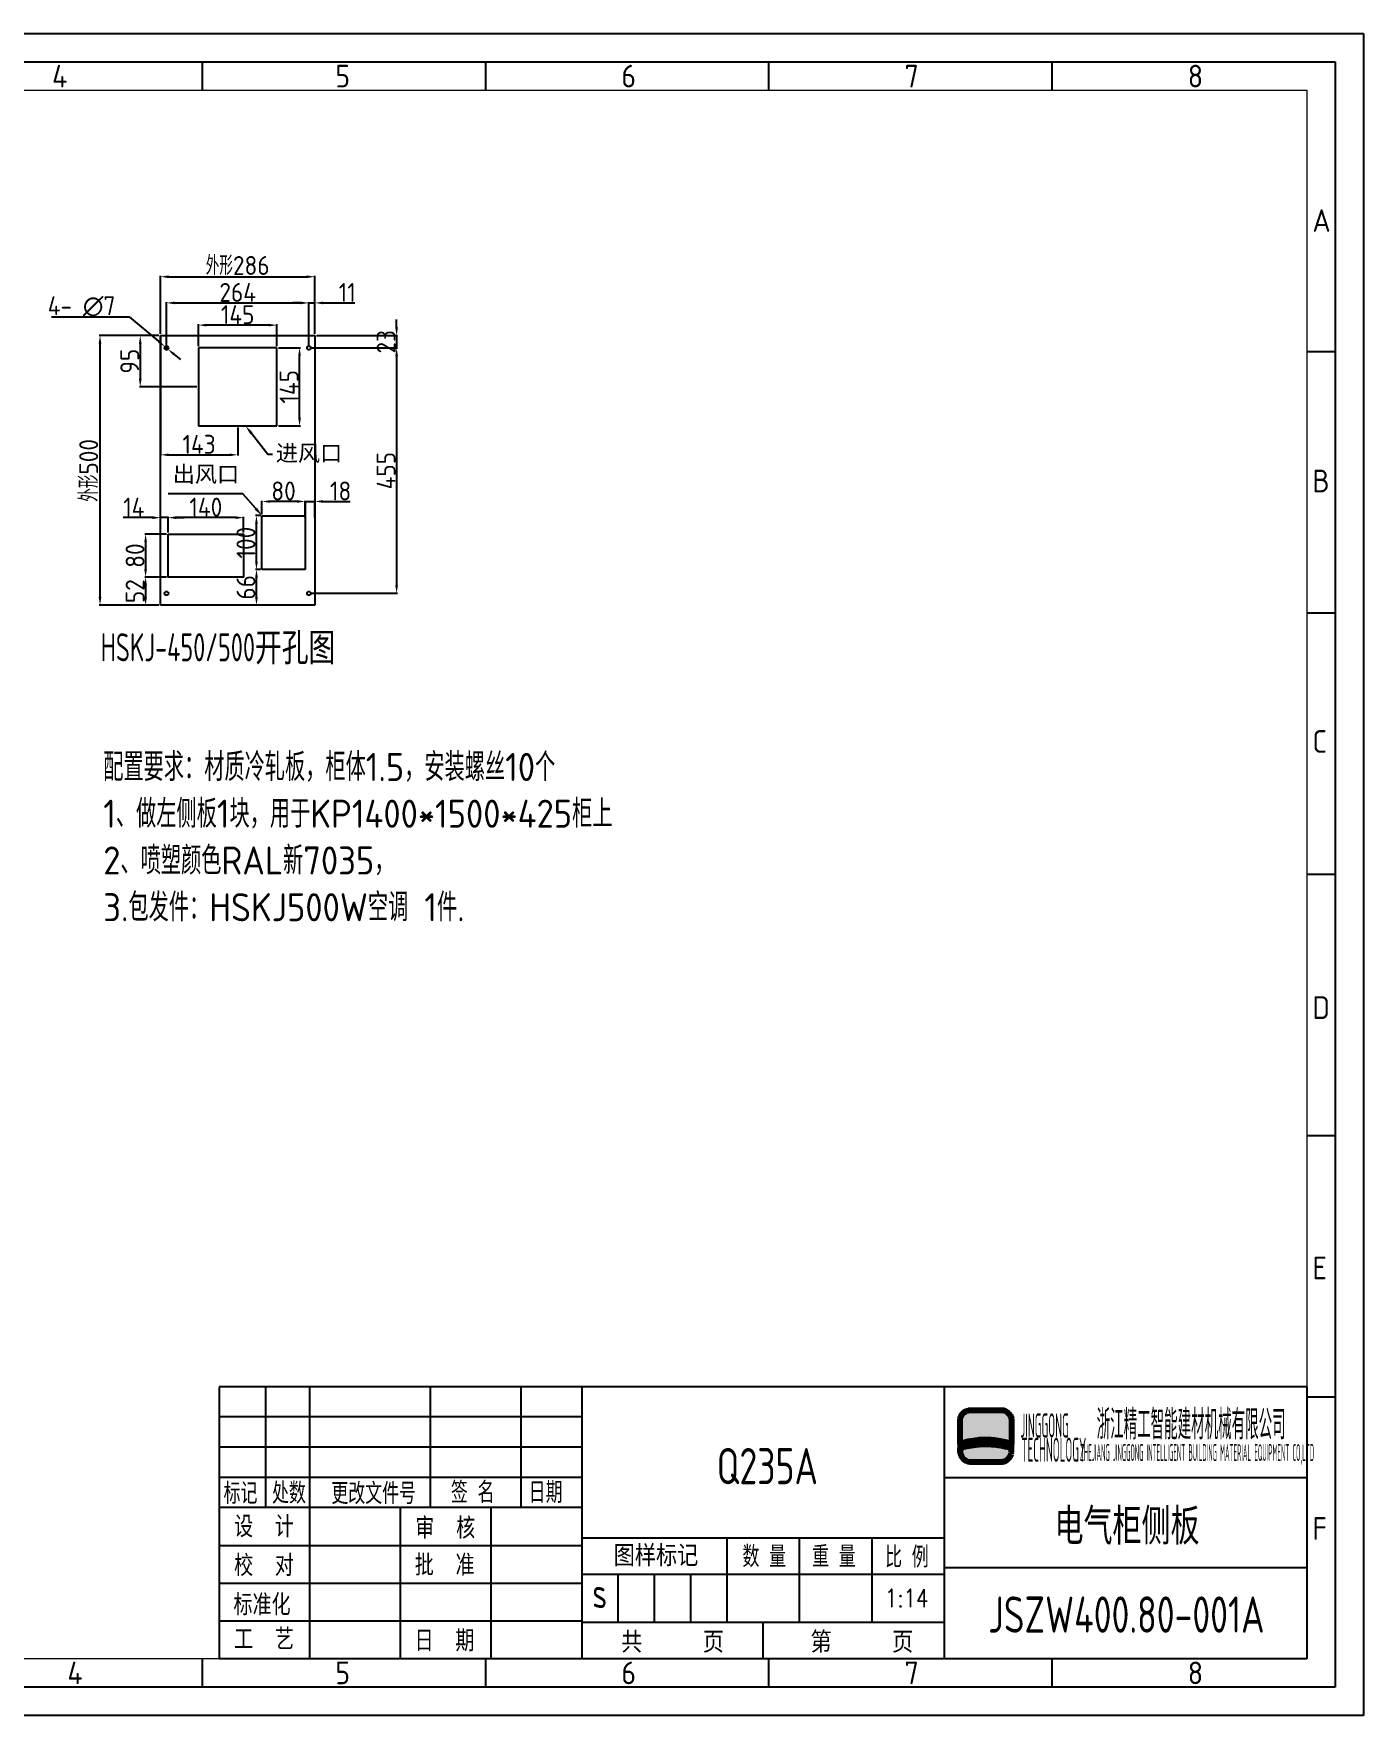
# Model space of a CAD drawing. Header units: millimetres. Extents: x 11314 to 23260, y 1528 to 5686.
# Drawn here: x 20795 to 23260, y 2567 to 5686 of the extents above; entities that cross this region are included whole.
import ezdxf
from ezdxf import colors
from ezdxf.entities.mleader import LeaderData, LeaderLine
from ezdxf.enums import TextEntityAlignment as Align
from ezdxf.lldxf.tags import DXFTag
from ezdxf.math import Vec2, Vec3

# ---------------------------------------------------------------- set-up
doc = ezdxf.new("R2010")
doc.units = ezdxf.units.MM
for name, color, linetype in [('1', 14, 'Continuous'), ('5', 3, 'Continuous'), ('Default', 7, 'Continuous'), ('DV3_Default', 7, 'Continuous'), ('RAHM5', 7, 'Continuous')]:
    doc.layers.add(name, color=color, linetype=linetype)
for name, color, linetype, lineweight in [('AM_BOR', 7, 'Continuous', 50), ('注释层', 3, 'Continuous', 0), ('轮廓层', 7, 'Continuous', 30)]:
    doc.layers.add(name, color=color, linetype=linetype, lineweight=lineweight)
doc.styles.add('HZ', font='txt.shx', dxfattribs={"bigfont": 'hztxt'})
doc.styles.add('HZTXT', font='GENISO', dxfattribs={"bigfont": 'HZTXT'})
doc.styles.add('KT64F', font='GENISO', dxfattribs={"bigfont": 'KT64F'})
doc.styles.get("Standard").update_dxf_attribs({"font": 'ISOCP.SHX', "bigfont": 'gbcbig.shx'})
tags = doc.linetypes.add('HIDDEN2', pattern=[4.7625, 3.175, -1.5875]).pattern_tags.tags
tags[6:7] = [DXFTag(74, 4), DXFTag(75, 0), DXFTag(340, '0'), DXFTag(46, 0.0), DXFTag(50, 0.0), DXFTag(44, 0.0), DXFTag(45, 0.0)]
tags[4:5] = [DXFTag(74, 4), DXFTag(75, 0), DXFTag(340, '0'), DXFTag(46, 0.0), DXFTag(50, 0.0), DXFTag(44, 0.0), DXFTag(45, 0.0)]
doc.dimstyles.new('50#', dxfattribs={"dimtxt": 50, "dimasz": 15, "dimexe": 1.5, "dimexo": 3, "dimgap": 2, "dimtad": 1, "dimtoh": 1, "dimzin": 12, "dimdsep": 46, "dimtxsty": 'Standard', "dimcen": 20, "dimclrd": 3, "dimclre": 3, "dimclrt": 7, "dimadec": 0, "dimazin": 3, "dimtfac": 1, "dimtmove": 0, "dimatfit": 3, "dimfxl": 1, "dimarcsym": 0})

# ---------------------------------------------------------------- blocks, each defined once
blk = doc.blocks.new('ZNJJ3')
at = {"lineweight": 100}
h = blk.add_hatch(color=256, dxfattribs=at)
h.dxf.hatch_style = 1
h.set_gradient(color1=(44, 181, 231), color2=(53, 62, 159), rotation=270)
h.paths.add_polyline_path([(-48.84, 39.48), (-48.88, 39.71), (-48.9, 39.87), (-48.95, 40.01), (-49.01, 40.16), (-49.07, 40.29), (-49.18, 40.44), (-49.28, 40.55), (-49.42, 40.7), (-49.55, 40.81), (-49.65, 40.86), (-49.73, 40.93), (-49.8, 40.97), (-49.86, 41.01), (-49.92, 41.03), (-50.01, 41.07), (-50.09, 41.09), (-50.25, 41.13), (-55.91, 41.13), (-56.04, 41.1), (-56.24, 41.04), (-56.44, 40.94), (-56.62, 40.85), (-56.81, 40.69), (-57.01, 40.46), (-57.17, 40.21), (-57.3, 39.91), (-57.37, 39.65), (-57.37, 35.53), (-57.17, 35.61), (-56.79, 35.72), (-56.42, 35.82), (-56.01, 35.93), (-55.56, 36.01), (-55.22, 36.08), (-54.81, 36.15), (-54.22, 36.21), (-53.67, 36.26), (-52.94, 36.26), (-52.29, 36.23), (-51.64, 36.16), (-51.08, 36.06), (-50.55, 35.97), (-49.91, 35.82), (-49.33, 35.67), (-48.84, 35.52)])
h = blk.add_hatch(color=7, dxfattribs=at)
h.dxf.hatch_style = 1
h.paths.add_polyline_path([(-56.01, 35.95), (-56.28, 35.87), (-56.51, 35.81), (-56.8, 35.73), (-56.99, 35.68), (-57.18, 35.62), (-57.37, 35.54), (-57.37, 34.91), (-57.19, 34.97), (-57.06, 35), (-56.96, 35.03), (-56.84, 35.05), (-56.58, 35.12), (-56.32, 35.17), (-56.27, 35.18), (-56.12, 35.22), (-56.09, 35.23), (-55.87, 35.27), (-55.78, 35.28), (-55.59, 35.31), (-55.44, 35.33), (-55.37, 35.34), (-55.17, 35.37), (-54.92, 35.41), (-54.61, 35.44), (-54.51, 35.45), (-54.21, 35.47), (-54, 35.49), (-53.83, 35.5), (-53.66, 35.51), (-52.74, 35.51), (-52.54, 35.51), (-51.98, 35.48), (-51.68, 35.45), (-51.62, 35.45), (-51.33, 35.41), (-51.08, 35.37), (-50.85, 35.34), (-50.63, 35.31), (-50.45, 35.28), (-50.27, 35.26), (-50.12, 35.22), (-49.96, 35.19), (-49.82, 35.15), (-49.62, 35.11), (-49.42, 35.06), (-49.37, 35.05), (-49.26, 35.02), (-49.16, 35), (-49.06, 34.97), (-48.95, 34.94), (-48.85, 34.9), (-48.84, 35.53), (-49.33, 35.69), (-49.7, 35.78), (-49.98, 35.85), (-50.51, 35.98), (-50.75, 36.02), (-51.32, 36.12), (-51.7, 36.18), (-52.3, 36.24), (-52.98, 36.27), (-53.71, 36.27), (-54.51, 36.19), (-54.87, 36.15), (-55.22, 36.09), (-55.65, 36.01)])
at = {"lineweight": 100, "true_color": 0x26af0d}
h = blk.add_hatch(color=84, dxfattribs=at)
h.dxf.hatch_style = 1
h.paths.add_polyline_path([(-53.66, 35.51), (-54, 35.49), (-54.24, 35.47), (-54.61, 35.44), (-54.92, 35.41), (-55.17, 35.37), (-55.39, 35.34), (-55.59, 35.31), (-55.78, 35.28), (-55.95, 35.25), (-56.12, 35.22), (-56.27, 35.18), (-56.44, 35.14), (-56.58, 35.11), (-56.71, 35.08), (-56.84, 35.05), (-56.96, 35.03), (-57.06, 35), (-57.19, 34.97), (-57.37, 34.91), (-57.37, 34.16), (-57.26, 33.68), (-57.05, 33.34), (-56.85, 33.12), (-56.63, 32.93), (-56.38, 32.79), (-56.08, 32.68), (-55.76, 32.61), (-50.37, 32.61), (-50.04, 32.69), (-49.85, 32.78), (-49.66, 32.88), (-49.52, 32.99), (-49.37, 33.13), (-49.24, 33.26), (-49.15, 33.38), (-49.07, 33.54), (-48.99, 33.68), (-48.93, 33.88), (-48.89, 34.01), (-48.87, 34.19), (-48.85, 34.9), (-48.95, 34.94), (-49.06, 34.97), (-49.16, 35), (-49.26, 35.02), (-49.37, 35.05), (-49.48, 35.07), (-49.55, 35.09), (-49.68, 35.12), (-49.82, 35.15), (-49.96, 35.19), (-50.12, 35.22), (-50.27, 35.26), (-50.45, 35.28), (-50.63, 35.31), (-50.85, 35.34), (-51.08, 35.37), (-51.33, 35.41), (-51.62, 35.45), (-51.98, 35.48), (-52.54, 35.51)])
at = {"color": 3}
for p, q in [((-172.3, 25.03), (-172.3, 45.03)), ((-165, 24.81), (-165, 45.03)), ((-145, 25.03), (-145, 45.03)), ((-130, 25.03), (-130, 45.03)), ((-120, 40.03), (-180, 40.03)), ((-120, 35.03), (-180, 35.03)), ((-120, 30.03), (-180, 30.03)), ((-60, 30.03), (0, 30.03)), ((-120, 25.03), (-180, 25.03)), ((-165, 0), (-165, 24.81)), ((-150, 0), (-150, 25.03)), ((-135, 0), (-135, 25.03)), ((-165, 0), (-165, 20.03)), ((-96, 20.03), (-96, 6.03)), ((-96, 20.03), (-96, 6.03)), ((-84, 20.03), (-84, 6.03)), ((-84, 20.03), (-84, 6.03)), ((-72, 20.03), (-72, 6.03)), ((-180, 18.77), (-120, 18.77)), ((-120, 14.03), (-60, 14.03)), ((-114, 14.03), (-114, 6.03)), ((-108, 14.03), (-108, 6.03)), ((-102, 14.03), (-102, 6.03)), ((0, 15.03), (-60, 15.03)), ((-180, 12.52), (-120, 12.52)), ((-180, 6.26), (-120, 6.26)), ((-120, 6.03), (-60, 6.03)), ((-90, 6.03), (-90, 0))]:
    blk.add_line(p, q, dxfattribs=at)
for p, q in [((-120, 45.03), (-120, 0)), ((-60, 45.03), (-60, 0)), ((-120, 25.03), (-180, 25.03)), ((-120, 20.03), (-60, 20.03)), ((-120, 20.03), (-60, 20.03)), ((-72, 20.03), (-72, 6.03))]:
    blk.add_line(p, q)
at = {"lineweight": 100}
blk.add_lwpolyline([(-57.37, 39.66), (-57.3, 39.93), (-57.18, 40.23), (-57.01, 40.48), (-56.82, 40.71), (-56.62, 40.86), (-56.45, 40.95), (-56.25, 41.05), (-56.05, 41.12), (-55.92, 41.15), (-50.26, 41.15), (-50.09, 41.1), (-50.02, 41.09), (-49.93, 41.05), (-49.86, 41.02), (-49.81, 40.99), (-49.73, 40.95), (-49.65, 40.88), (-49.56, 40.82), (-49.43, 40.72), (-49.28, 40.56), (-49.18, 40.46), (-49.08, 40.31), (-49.01, 40.17), (-48.96, 40.03), (-48.91, 39.88), (-48.88, 39.72), (-48.84, 39.5), (-48.84, 35.53), (-49.33, 35.69), (-49.91, 35.84), (-50.56, 35.99), (-51.09, 36.08), (-51.65, 36.18), (-52.3, 36.24), (-52.94, 36.27), (-53.67, 36.27), (-54.22, 36.22), (-54.81, 36.16), (-55.22, 36.09), (-55.57, 36.03), (-56.01, 35.95), (-56.43, 35.83), (-56.8, 35.73), (-57.18, 35.62), (-57.37, 35.54), (-57.37, 39.66)], dxfattribs=at)
for points in [[(-57.37, 35.54), (-57.37, 34.91), (-57.06, 35), (-56.84, 35.05), (-56.58, 35.12), (-56.32, 35.17), (-56.09, 35.23), (-55.87, 35.27), (-55.65, 35.3), (-55.44, 35.33), (-55.26, 35.36), (-55.05, 35.39), (-54.71, 35.43), (-54.51, 35.45), (-54.21, 35.47), (-53.83, 35.5), (-53.66, 35.51), (-52.74, 35.51), (-52.45, 35.5), (-52.21, 35.49), (-51.98, 35.48), (-51.68, 35.45), (-51.33, 35.41), (-51.08, 35.37), (-50.85, 35.34), (-50.63, 35.31), (-50.45, 35.28), (-50.27, 35.24), (-50.09, 35.22), (-49.82, 35.15), (-49.62, 35.11), (-49.42, 35.06), (-49.16, 35), (-48.85, 34.9), (-48.84, 35.53), (-49.33, 35.69), (-49.7, 35.78), (-49.98, 35.85), (-50.51, 35.98), (-50.75, 36.02), (-51.32, 36.12), (-51.7, 36.18), (-52.3, 36.24), (-52.98, 36.27), (-53.71, 36.27), (-54.51, 36.19), (-54.87, 36.15), (-55.22, 36.09), (-55.65, 36.01), (-56.01, 35.95), (-56.28, 35.87), (-56.51, 35.81), (-56.8, 35.73), (-56.99, 35.68), (-57.18, 35.62), (-57.37, 35.54)], [(-57.37, 34.91), (-57.37, 34.16), (-57.26, 33.68), (-57.05, 33.34), (-56.85, 33.12), (-56.63, 32.93), (-56.38, 32.79), (-56.08, 32.68), (-55.76, 32.61), (-50.37, 32.61), (-50.04, 32.69), (-49.85, 32.78), (-49.66, 32.88), (-49.52, 32.99), (-49.37, 33.13), (-49.24, 33.26), (-49.15, 33.38), (-49.07, 33.54), (-48.99, 33.68), (-48.93, 33.88), (-48.89, 34.01), (-48.87, 34.19), (-48.85, 34.9), (-48.95, 34.94), (-49.06, 34.97), (-49.16, 35), (-49.26, 35.02), (-49.37, 35.05), (-49.48, 35.07), (-49.55, 35.09), (-49.68, 35.12), (-49.82, 35.15), (-49.82, 35.15), (-49.96, 35.19), (-50.12, 35.22), (-50.27, 35.26), (-50.45, 35.28), (-50.63, 35.31), (-50.85, 35.34), (-51.08, 35.37), (-51.33, 35.41), (-51.62, 35.45), (-51.98, 35.48), (-52.54, 35.51), (-53.66, 35.51), (-54, 35.49), (-54.24, 35.47), (-54.61, 35.44), (-54.92, 35.41), (-55.17, 35.37), (-55.39, 35.34), (-55.59, 35.31), (-55.78, 35.28), (-55.95, 35.25), (-56.12, 35.22), (-56.27, 35.18), (-56.44, 35.14), (-56.58, 35.11), (-56.71, 35.08), (-56.84, 35.05), (-56.96, 35.03), (-57.06, 35), (-57.19, 34.97), (-57.37, 34.91), (-57.37, 34.16)]]:
    blk.add_lwpolyline(points, close=True, dxfattribs=at)
at = {"layer": '1', "color": 50, "linetype": 'Continuous'}
for p, q in [((-180, 45.03), (-180, 0)), ((0, 45.03), (-180, 45.03)), ((0, 45.03), (0, 0)), ((0, 0), (-180, 0))]:
    blk.add_line(p, q, dxfattribs=at)
at = {"layer": '1', "color": 3, "linetype": 'Continuous'}
blk.add_line((-60, 45.03), (-60, 0), dxfattribs=at)
at = {"color": 3}
for s, height, style, width, p in [('浙江精工智能建材机械有限公司', 4.9, 'KT64F', 0.48, (-34.77, 36.3)), ('标记', 3.5, 'HZTXT', 0.8, (-179.27, 25.63)), ('处数', 3.5, 'HZTXT', 0.8, (-171.25, 25.68)), ('更改文件号', 3.5, 'HZTXT', 0.8, (-161.43, 25.6)), ('签 名', 3.5, 'HZTXT', 0.8, (-141.65, 25.79)), ('日期', 3.5, 'HZTXT', 0.8, (-128.77, 25.79)), ('设  计', 3.5, 'HZTXT', 0.9, (-177.53, 20.12)), ('审  核', 3.5, 'HZTXT', 0.9, (-147.53, 19.88)), ('校  对', 3.5, 'HZTXT', 0.9, (-177.53, 13.68)), ('批  准', 3.5, 'HZTXT', 0.9, (-147.63, 13.76)), ('数 量', 3.5, 'HZTXT', 0.8, (-93.39, 15.16)), ('重 量', 3.5, 'HZTXT', 0.8, (-81.86, 15.16)), ('比 例', 3.5, 'HZTXT', 0.8, (-69.77, 15.08)), ('s', 5, 'HZTXT', 0.8, (-118.24, 8.37)), ('标准化', 3.5, 'HZTXT', 0.9, (-177.63, 7.18)), ('工  艺 ', 3.5, 'HZTXT', 0.9, (-177.53, 1.48)), ('日  期', 3.5, 'HZTXT', 0.9, (-147.65, 1.22))]:
    blk.add_text(s, height=height, dxfattribs=dict(at, style=style, width=width)).set_placement(p)
at = {"color": 3, "style": 'HZTXT'}
for s, p in [('图样标记', (-114.7, 15.3)), ('共     页', (-113.46, 1)), ('第     页', (-82.13, 1))]:
    blk.add_text(s, height=3.5, dxfattribs=at).set_placement(p)
at = {"color": 3, "style": 'HZ', "width": 0.8}
for tag, height, p in [('GEN-TITLE-NOT', 3, (-90.23, 8.52)), ('GEN-TITLE-NOT1', 3, (-78.26, 8.75)), ('GEN-TITLE-SCA', 3, (-66.21, 8.54)), ('GEN-TITLE-DAT', 2.5, (-127.94, 1.55))]:
    blk.add_attdef(tag, text='', height=height, dxfattribs=at).set_placement(p, align=Align.CENTER)
at = {"layer": '5', "style": 'KT64F'}
for s, height, width, p in [('JINGGONG', 4, 0.368, (-43.38, 38.62)), ('TECHNOLOGY', 4, 0.368, (-41.87, 34.61)), ('ZHEJIANG JINGGONG INTELLIGENT BUILDING MATERIAL EQUIPMENT CO,LTD', 2.8, 0.268, (-18.16, 33.81))]:
    blk.add_text(s, height=height, dxfattribs=dict(at, width=width)).set_placement(p, align=Align.MIDDLE)
at = {"layer": 'RAHM5', "color": 3, "style": 'HZTXT', "width": 0.8}
for tag, p in [('GEN-TITLE-MAT1{11.50}', (-89.28, 31.9)), ('GEN-TITLE-DES1{8.70}', (-29.74, 22.21)), ('GEN-TITLE-DES2{8.70}', (-29.86, 7.32))]:
    blk.add_attdef(tag, text='', height=6, dxfattribs=at).set_placement(p, align=Align.MIDDLE)
blk = doc.blocks.new('JG-A3')
at = {"layer": 'AM_BOR', "color": 1, "lineweight": 25}
for p, q in [((0, 297), (420, 297)), ((420, 297), (420, 0)), ((15, 292), (415, 292)), ((215, 292), (215, 287)), ((265, 292), (265, 287)), ((315, 292), (315, 287)), ((365, 292), (365, 287)), ((415, 292), (415, 5)), ((415, 240.83), (410, 240.83)), ((415, 194.66), (410, 194.66)), ((415, 148.5), (410, 148.5)), ((415, 102.33), (410, 102.33)), ((415, 56.17), (410, 56.17)), ((215, 10), (215, 5)), ((265, 10), (265, 5)), ((315, 10), (315, 5)), ((365, 10), (365, 5)), ((415, 5), (15, 5)), ((420, 0), (0, 0))]:
    blk.add_line(p, q, dxfattribs=at)
at = {"layer": 'AM_BOR', "color": 50, "lineweight": 20}
for p, q in [((20, 287), (410, 287)), ((410, 287), (410, 10)), ((410, 10), (20, 10))]:
    blk.add_line(p, q, dxfattribs=at)
at = {"layer": 'AM_BOR', "color": 1, "lineweight": 25}
for s, p in [('4', (188.5, 287.5)), ('5', (238.5, 287.5)), ('6', (289, 287.5)), ('7', (339, 287.5)), ('8', (389, 287.5)), ('A', (411, 262)), ('B', (411, 216)), ('C', (411, 170)), ('D', (411, 123)), ('E', (411, 77)), ('F', (411, 31)), ('4', (191.2, 5.5)), ('5', (238.5, 5.5)), ('6', (289, 5.5)), ('7', (339, 5.5)), ('8', (389, 5.5))]:
    blk.add_text(s, height=4, dxfattribs=at).set_placement(p)
blk = doc.blocks.new('*D273')
at = {"layer": 'Defpoints', "color": 0, "lineweight": -2, "transparency": 16777216}
for p in [(20918.4, 5125.9), (21030.6, 5125.9), (21030.6, 4625.9)]:
    blk.add_point(p, dxfattribs=at)
at = {"layer": '轮廓层', "color": 3, "lineweight": -2, "transparency": 16777216}
for p, q in [((21027.6, 5125.9), (20916.9, 5125.9)), ((20918.4, 4640.9), (20918.4, 5110.9)), ((21027.6, 4625.9), (20916.9, 4625.9))]:
    blk.add_line(p, q, dxfattribs=at)
for points in [[(20915.9, 5110.9), (20920.9, 5110.9), (20918.4, 5125.9)], [(20915.9, 4640.9), (20920.9, 4640.9), (20918.4, 4625.9)]]:
    blk.add_solid(points, dxfattribs=at)
at = {"layer": '轮廓层', "color": 7, "transparency": 16777216, "insert": (20897.5, 4875.9), "char_height": 35, "attachment_point": 5, "rotation": 90}
blk.add_mtext('外形500', dxfattribs=at)
blk = doc.blocks.new('*D274')
at = {"layer": 'Defpoints', "color": 0, "lineweight": -2, "transparency": 16777216}
for p in [(21305.6, 5186.4), (21041.6, 5102.9), (21305.6, 5102.9)]:
    blk.add_point(p, dxfattribs=at)
at = {"layer": '轮廓层', "color": 3, "lineweight": -2, "transparency": 16777216}
for p, q in [((21041.6, 5105.9), (21041.6, 5187.9)), ((21056.6, 5186.4), (21290.6, 5186.4)), ((21305.6, 5105.9), (21305.6, 5187.9))]:
    blk.add_line(p, q, dxfattribs=at)
for points in [[(21056.6, 5188.9), (21056.6, 5183.9), (21041.6, 5186.4)], [(21290.6, 5188.9), (21290.6, 5183.9), (21305.6, 5186.4)]]:
    blk.add_solid(points, dxfattribs=at)
at = {"layer": '轮廓层', "color": 7, "transparency": 16777216, "insert": (21173.6, 5205.9), "char_height": 35, "attachment_point": 5}
blk.add_mtext('\\A1;264', dxfattribs=at)
blk = doc.blocks.new('*D275')
at = {"layer": 'Defpoints', "color": 0, "lineweight": -2, "transparency": 16777216}
for p in [(21101.1, 5145.2), (21101.1, 5103.4), (21246.1, 5103.4)]:
    blk.add_point(p, dxfattribs=at)
at = {"layer": '轮廓层', "color": 3, "lineweight": -2, "transparency": 16777216}
for p, q in [((21101.1, 5106.4), (21101.1, 5146.7)), ((21246.1, 5106.4), (21246.1, 5146.7)), ((21231.1, 5145.2), (21116.1, 5145.2))]:
    blk.add_line(p, q, dxfattribs=at)
for points in [[(21116.1, 5147.7), (21116.1, 5142.7), (21101.1, 5145.2)], [(21231.1, 5147.7), (21231.1, 5142.7), (21246.1, 5145.2)]]:
    blk.add_solid(points, dxfattribs=at)
at = {"layer": '轮廓层', "color": 7, "transparency": 16777216, "insert": (21173.6, 5164.7), "char_height": 35, "attachment_point": 5}
blk.add_mtext('\\A1;145', dxfattribs=at)
blk = doc.blocks.new('*D276')
at = {"layer": 'Defpoints', "color": 0, "lineweight": -2, "transparency": 16777216}
for p in [(21246.1, 5103.4), (21288.3, 5103.4), (21246.1, 4958.4)]:
    blk.add_point(p, dxfattribs=at)
at = {"layer": '轮廓层', "color": 3, "lineweight": -2, "transparency": 16777216}
for p, q in [((21249.1, 5103.4), (21289.8, 5103.4)), ((21288.3, 4973.4), (21288.3, 5088.4)), ((21249.1, 4958.4), (21289.8, 4958.4))]:
    blk.add_line(p, q, dxfattribs=at)
for points in [[(21285.8, 5088.4), (21290.8, 5088.4), (21288.3, 5103.4)], [(21285.8, 4973.4), (21290.8, 4973.4), (21288.3, 4958.4)]]:
    blk.add_solid(points, dxfattribs=at)
at = {"layer": '轮廓层', "color": 7, "transparency": 16777216, "insert": (21268.8, 5030.9), "char_height": 35, "attachment_point": 5, "rotation": 90}
blk.add_mtext('\\A1;145', dxfattribs=at)
blk = doc.blocks.new('*D277')
at = {"layer": 'Defpoints', "color": 0, "lineweight": -2, "transparency": 16777216}
for p in [(21316.6, 5234.9), (21030.6, 5125.9), (21316.6, 5125.9)]:
    blk.add_point(p, dxfattribs=at)
at = {"layer": '轮廓层', "color": 3, "lineweight": -2, "transparency": 16777216}
for p, q in [((21030.6, 5128.9), (21030.6, 5236.4)), ((21045.6, 5234.9), (21301.6, 5234.9)), ((21316.6, 5128.9), (21316.6, 5236.4))]:
    blk.add_line(p, q, dxfattribs=at)
for points in [[(21045.6, 5237.4), (21045.6, 5232.4), (21030.6, 5234.9)], [(21301.6, 5237.4), (21301.6, 5232.4), (21316.6, 5234.9)]]:
    blk.add_solid(points, dxfattribs=at)
at = {"layer": '轮廓层', "color": 7, "transparency": 16777216, "insert": (21173.6, 5255.7), "char_height": 35, "attachment_point": 5}
blk.add_mtext('外形286', dxfattribs=at)
blk = doc.blocks.new('*D278')
at = {"layer": 'Defpoints', "color": 0, "lineweight": -2, "transparency": 16777216}
for p in [(21030.6, 5125.9), (20993, 5030.9), (21101.1, 5030.9)]:
    blk.add_point(p, dxfattribs=at)
at = {"layer": '轮廓层', "color": 3, "lineweight": -2, "transparency": 16777216}
for p, q in [((21027.6, 5125.9), (20991.5, 5125.9)), ((20993, 5110.9), (20993, 5045.9)), ((21098.1, 5030.9), (20991.5, 5030.9))]:
    blk.add_line(p, q, dxfattribs=at)
for points in [[(20990.5, 5110.9), (20995.5, 5110.9), (20993, 5125.9)], [(20990.5, 5045.9), (20995.5, 5045.9), (20993, 5030.9)]]:
    blk.add_solid(points, dxfattribs=at)
at = {"layer": '轮廓层', "color": 7, "transparency": 16777216, "insert": (20973.5, 5078.4), "char_height": 35, "attachment_point": 5, "rotation": 90}
blk.add_mtext('\\A1;95', dxfattribs=at)
blk = doc.blocks.new('*D279')
at = {"layer": 'Defpoints', "color": 0, "lineweight": -2, "transparency": 16777216}
for p in [(21316.6, 5125.9), (21305.6, 5102.9), (21468.2, 5102.9)]:
    blk.add_point(p, dxfattribs=at)
at = {"layer": '轮廓层', "color": 3, "lineweight": -2, "transparency": 16777216}
for p, q in [((21468.2, 5140.9), (21468.2, 5155.9)), ((21319.6, 5125.9), (21469.7, 5125.9)), ((21468.2, 5125.9), (21468.2, 5102.9)), ((21308.6, 5102.9), (21469.7, 5102.9)), ((21468.2, 5087.9), (21468.2, 5072.9))]:
    blk.add_line(p, q, dxfattribs=at)
for points in [[(21465.7, 5140.9), (21470.7, 5140.9), (21468.2, 5125.9)], [(21465.7, 5087.9), (21470.7, 5087.9), (21468.2, 5102.9)]]:
    blk.add_solid(points, dxfattribs=at)
at = {"layer": '轮廓层', "color": 7, "transparency": 16777216, "insert": (21448.7, 5114.4), "char_height": 35, "attachment_point": 5, "rotation": 90}
blk.add_mtext('\\A1;23', dxfattribs=at)
blk = doc.blocks.new('*D280')
at = {"layer": 'Defpoints', "color": 0, "lineweight": -2, "transparency": 16777216}
for p in [(21305.6, 5102.9), (21305.6, 4647.9), (21468.2, 4647.9)]:
    blk.add_point(p, dxfattribs=at)
at = {"layer": '轮廓层', "color": 3, "lineweight": -2, "transparency": 16777216}
for p, q in [((21308.6, 5102.9), (21469.7, 5102.9)), ((21468.2, 5087.9), (21468.2, 4662.9)), ((21308.6, 4647.9), (21469.7, 4647.9))]:
    blk.add_line(p, q, dxfattribs=at)
for points in [[(21465.7, 5087.9), (21470.7, 5087.9), (21468.2, 5102.9)], [(21465.7, 4662.9), (21470.7, 4662.9), (21468.2, 4647.9)]]:
    blk.add_solid(points, dxfattribs=at)
at = {"layer": '轮廓层', "color": 7, "transparency": 16777216, "insert": (21448.7, 4875.4), "char_height": 35, "attachment_point": 5, "rotation": 90}
blk.add_mtext('\\A1;455', dxfattribs=at)
blk = doc.blocks.new('*D281')
at = {"layer": 'Defpoints', "color": 0, "lineweight": -2, "transparency": 16777216}
for p in [(21218.6, 4818.2), (21218.6, 4791.9), (21298.6, 4791.9)]:
    blk.add_point(p, dxfattribs=at)
at = {"layer": '轮廓层', "color": 3, "lineweight": -2, "transparency": 16777216}
for p, q in [((21218.6, 4794.9), (21218.6, 4819.7)), ((21283.6, 4818.2), (21233.6, 4818.2)), ((21298.6, 4794.9), (21298.6, 4819.7))]:
    blk.add_line(p, q, dxfattribs=at)
for points in [[(21233.6, 4820.7), (21233.6, 4815.7), (21218.6, 4818.2)], [(21283.6, 4820.7), (21283.6, 4815.7), (21298.6, 4818.2)]]:
    blk.add_solid(points, dxfattribs=at)
at = {"layer": '轮廓层', "color": 7, "transparency": 16777216, "insert": (21258.6, 4837.7), "char_height": 35, "attachment_point": 5}
blk.add_mtext('\\A1;80', dxfattribs=at)
blk = doc.blocks.new('*D282')
at = {"layer": 'Defpoints', "color": 0, "lineweight": -2, "transparency": 16777216}
for p in [(21208.4, 4691.9), (21218.6, 4691.9), (21316.6, 4625.9)]:
    blk.add_point(p, dxfattribs=at)
at = {"layer": '轮廓层', "color": 3, "lineweight": -2, "transparency": 16777216}
for p, q in [((21215.6, 4691.9), (21206.9, 4691.9)), ((21208.4, 4640.9), (21208.4, 4676.9)), ((21313.6, 4625.9), (21206.9, 4625.9))]:
    blk.add_line(p, q, dxfattribs=at)
for points in [[(21205.9, 4676.9), (21210.9, 4676.9), (21208.4, 4691.9)], [(21205.9, 4640.9), (21210.9, 4640.9), (21208.4, 4625.9)]]:
    blk.add_solid(points, dxfattribs=at)
at = {"layer": '轮廓层', "color": 7, "transparency": 16777216, "insert": (21188.9, 4658.9), "char_height": 35, "attachment_point": 5, "rotation": 90}
blk.add_mtext('\\A1;66', dxfattribs=at)
blk = doc.blocks.new('*D283')
at = {"layer": 'Defpoints', "color": 0, "lineweight": -2, "transparency": 16777216}
for p in [(21208.4, 4791.9), (21218.6, 4791.9), (21218.6, 4691.9)]:
    blk.add_point(p, dxfattribs=at)
at = {"layer": '轮廓层', "color": 3, "lineweight": -2, "transparency": 16777216}
for p, q in [((21215.6, 4791.9), (21206.9, 4791.9)), ((21208.4, 4706.9), (21208.4, 4776.9)), ((21215.6, 4691.9), (21206.9, 4691.9))]:
    blk.add_line(p, q, dxfattribs=at)
for points in [[(21205.9, 4776.9), (21210.9, 4776.9), (21208.4, 4791.9)], [(21205.9, 4706.9), (21210.9, 4706.9), (21208.4, 4691.9)]]:
    blk.add_solid(points, dxfattribs=at)
at = {"layer": '轮廓层', "color": 7, "transparency": 16777216, "insert": (21188.9, 4741.9), "char_height": 35, "attachment_point": 5, "rotation": 90}
blk.add_mtext('\\A1;100', dxfattribs=at)
blk = doc.blocks.new('*D284')
at = {"layer": 'Defpoints', "color": 0, "lineweight": -2, "transparency": 16777216}
for p in [(21038.9, 5105.1), (21044.3, 5100.6)]:
    blk.add_point(p, dxfattribs=at)
at = {"layer": '轮廓层', "color": 3, "lineweight": -2, "transparency": 16777216}
for p, q in [((20828.2, 5160.5), (20972.2, 5160.5)), ((20972.2, 5160.5), (21027.4, 5114.7)), ((21044.3, 5100.6), (21038.9, 5105.1)), ((21055.8, 5091), (21067.4, 5081.5))]:
    blk.add_line(p, q, dxfattribs=at)
for points in [[(21029, 5116.6), (21025.8, 5112.7), (21038.9, 5105.1)], [(21057.4, 5093), (21054.2, 5089.1), (21044.3, 5100.6)]]:
    blk.add_solid(points, dxfattribs=at)
at = {"layer": '轮廓层', "color": 7, "transparency": 16777216, "insert": (20884.2, 5180), "char_height": 35, "attachment_point": 5}
blk.add_mtext('\\A1;4- ∅7', dxfattribs=at)
blk = doc.blocks.new('*D285')
at = {"layer": 'Defpoints', "color": 0, "lineweight": -2, "transparency": 16777216}
for p in [(21030.6, 5125.9), (21173.6, 4958.4), (21173.6, 4904.7)]:
    blk.add_point(p, dxfattribs=at)
at = {"layer": '轮廓层', "color": 3, "lineweight": -2, "transparency": 16777216}
for p, q in [((21030.6, 5122.9), (21030.6, 4903.2)), ((21173.6, 4955.4), (21173.6, 4903.2)), ((21045.6, 4904.7), (21158.6, 4904.7))]:
    blk.add_line(p, q, dxfattribs=at)
for points in [[(21045.6, 4907.2), (21045.6, 4902.2), (21030.6, 4904.7)], [(21158.6, 4907.2), (21158.6, 4902.2), (21173.6, 4904.7)]]:
    blk.add_solid(points, dxfattribs=at)
at = {"layer": '轮廓层', "color": 7, "transparency": 16777216, "insert": (21102.1, 4924.2), "char_height": 35, "attachment_point": 5}
blk.add_mtext('\\A1;143', dxfattribs=at)
blk = doc.blocks.new('*D286')
at = {"layer": 'Defpoints', "color": 0, "lineweight": -2, "transparency": 16777216}
for p in [(21316.6, 5186.4), (21316.6, 5125.9), (21305.6, 5102.9)]:
    blk.add_point(p, dxfattribs=at)
at = {"layer": '轮廓层', "color": 3, "lineweight": -2, "transparency": 16777216}
for p, q in [((21290.6, 5186.4), (21275.6, 5186.4)), ((21305.6, 5105.9), (21305.6, 5187.9)), ((21305.6, 5186.4), (21316.6, 5186.4)), ((21316.6, 5128.9), (21316.6, 5187.9)), ((21331.6, 5186.4), (21390.9, 5186.4))]:
    blk.add_line(p, q, dxfattribs=at)
for points in [[(21290.6, 5188.9), (21290.6, 5183.9), (21305.6, 5186.4)], [(21331.6, 5188.9), (21331.6, 5183.9), (21316.6, 5186.4)]]:
    blk.add_solid(points, dxfattribs=at)
at = {"layer": '轮廓层', "color": 7, "transparency": 16777216, "insert": (21376.7, 5205.9), "char_height": 35, "attachment_point": 5}
blk.add_mtext('\\A1;11', dxfattribs=at)
blk = doc.blocks.new('*D288')
at = {"layer": 'Defpoints', "color": 0, "lineweight": -2, "transparency": 16777216}
for p in [(21316.6, 4818.2), (21298.6, 4785.6), (21316.6, 4785.6)]:
    blk.add_point(p, dxfattribs=at)
at = {"layer": '轮廓层', "color": 3, "lineweight": -2, "transparency": 16777216}
for p, q in [((21283.6, 4818.2), (21268.6, 4818.2)), ((21298.6, 4788.6), (21298.6, 4819.7)), ((21298.6, 4818.2), (21316.6, 4818.2)), ((21316.6, 4788.6), (21316.6, 4819.7)), ((21331.6, 4818.2), (21382.1, 4818.2))]:
    blk.add_line(p, q, dxfattribs=at)
for points in [[(21283.6, 4820.7), (21283.6, 4815.7), (21298.6, 4818.2)], [(21331.6, 4820.7), (21331.6, 4815.7), (21316.6, 4818.2)]]:
    blk.add_solid(points, dxfattribs=at)
at = {"layer": '轮廓层', "color": 7, "transparency": 16777216, "insert": (21364.4, 4837.7), "char_height": 35, "attachment_point": 5}
blk.add_mtext('18', dxfattribs=at)
blk = doc.blocks.new('*D289')
at = {"layer": 'Defpoints', "color": 0, "lineweight": -2, "transparency": 16777216}
for p in [(21044.6, 4788.2), (21044.6, 4757.9), (21184.6, 4757.9)]:
    blk.add_point(p, dxfattribs=at)
at = {"layer": '轮廓层', "color": 3, "lineweight": -2, "transparency": 16777216}
for p, q in [((21044.6, 4760.9), (21044.6, 4789.7)), ((21169.6, 4788.2), (21059.6, 4788.2)), ((21184.6, 4760.9), (21184.6, 4789.7))]:
    blk.add_line(p, q, dxfattribs=at)
for points in [[(21059.6, 4790.7), (21059.6, 4785.7), (21044.6, 4788.2)], [(21169.6, 4790.7), (21169.6, 4785.7), (21184.6, 4788.2)]]:
    blk.add_solid(points, dxfattribs=at)
at = {"layer": '轮廓层', "color": 7, "transparency": 16777216, "insert": (21114.6, 4807.7), "char_height": 35, "attachment_point": 5}
blk.add_mtext('140', dxfattribs=at)
blk = doc.blocks.new('*D290')
at = {"layer": 'Defpoints', "color": 0, "lineweight": -2, "transparency": 16777216}
for p in [(21044.6, 4757.9), (21002.9, 4677.9), (21044.6, 4677.9)]:
    blk.add_point(p, dxfattribs=at)
at = {"layer": '轮廓层', "color": 3, "lineweight": -2, "transparency": 16777216}
for p, q in [((21041.6, 4757.9), (21001.4, 4757.9)), ((21002.9, 4742.9), (21002.9, 4692.9)), ((21041.6, 4677.9), (21001.4, 4677.9))]:
    blk.add_line(p, q, dxfattribs=at)
for points in [[(21000.4, 4742.9), (21005.4, 4742.9), (21002.9, 4757.9)], [(21000.4, 4692.9), (21005.4, 4692.9), (21002.9, 4677.9)]]:
    blk.add_solid(points, dxfattribs=at)
at = {"layer": '轮廓层', "color": 7, "transparency": 16777216, "insert": (20983.4, 4717.9), "char_height": 35, "attachment_point": 5, "rotation": 90}
blk.add_mtext('80', dxfattribs=at)
blk = doc.blocks.new('*D287')
at = {"layer": 'Defpoints', "color": 0, "lineweight": -2, "transparency": 16777216}
for p in [(21009.3, 4677.9), (21002.9, 4625.9), (21009.3, 4625.9)]:
    blk.add_point(p, dxfattribs=at)
at = {"layer": '轮廓层', "color": 3, "lineweight": -2, "transparency": 16777216}
for p, q in [((21006.3, 4677.9), (21001.4, 4677.9)), ((21002.9, 4662.9), (21002.9, 4640.9)), ((21006.3, 4625.9), (21001.4, 4625.9))]:
    blk.add_line(p, q, dxfattribs=at)
for points in [[(21000.4, 4662.9), (21005.4, 4662.9), (21002.9, 4677.9)], [(21000.4, 4640.9), (21005.4, 4640.9), (21002.9, 4625.9)]]:
    blk.add_solid(points, dxfattribs=at)
at = {"layer": '轮廓层', "color": 7, "transparency": 16777216, "insert": (20983.4, 4651.9), "char_height": 35, "attachment_point": 5, "rotation": 90}
blk.add_mtext('52', dxfattribs=at)
blk = doc.blocks.new('*D291')
at = {"layer": 'Defpoints', "color": 0, "lineweight": -2, "transparency": 16777216}
for p in [(21030.6, 4788.2), (21030.6, 4752.5), (21044.6, 4757.9)]:
    blk.add_point(p, dxfattribs=at)
at = {"layer": '轮廓层', "color": 3, "lineweight": -2, "transparency": 16777216}
for p, q in [((21015.6, 4788.2), (20961.6, 4788.2)), ((21030.6, 4755.5), (21030.6, 4789.7)), ((21044.6, 4788.2), (21030.6, 4788.2)), ((21044.6, 4760.9), (21044.6, 4789.7)), ((21059.6, 4788.2), (21074.6, 4788.2))]:
    blk.add_line(p, q, dxfattribs=at)
for points in [[(21015.6, 4790.7), (21015.6, 4785.7), (21030.6, 4788.2)], [(21059.6, 4790.7), (21059.6, 4785.7), (21044.6, 4788.2)]]:
    blk.add_solid(points, dxfattribs=at)
at = {"layer": '轮廓层', "color": 7, "transparency": 16777216, "insert": (20981.1, 4807.7), "char_height": 35, "attachment_point": 5}
blk.add_mtext('14', dxfattribs=at)

msp = doc.modelspace()

# ---------------------------------------------------------------- linework, layer by layer
at = {"layer": 'DV3_Default', "color": 7, "linetype": 'HIDDEN2', "ltscale": 5}
for p, q in [((21030.6012, 5125.8572), (21316.6012, 5125.8572)), ((21030.6012, 4625.8572), (21030.6012, 5125.8572)), ((21316.6012, 5125.8572), (21316.6012, 4625.8572)), ((21316.6012, 4625.8572), (21030.6012, 4625.8572))]:
    msp.add_line(p, q, dxfattribs=at)
at = {"layer": 'DV3_Default', "color": 7, "linetype": 'Continuous'}
for p, q in [((21246.1012, 5103.3572), (21101.1012, 5103.3572)), ((21101.1012, 5103.3572), (21101.1012, 4958.3572)), ((21246.1012, 4958.3572), (21246.1012, 5103.3572)), ((21101.1012, 4958.3572), (21246.1012, 4958.3572)), ((21218.6012, 4691.8572), (21218.6012, 4791.8572)), ((21218.6012, 4791.8572), (21298.6012, 4791.8572)), ((21298.6012, 4791.8572), (21298.6012, 4691.8572)), ((21298.6012, 4691.8572), (21218.6012, 4691.8572))]:
    msp.add_line(p, q, dxfattribs=at)
msp.add_lwpolyline([(21044.6012, 4757.8572), (21184.6012, 4757.8572), (21184.6012, 4677.8572), (21044.6012, 4677.8572)], close=True, dxfattribs=at)
for centre in [(21041.6012, 5102.8572), (21305.6012, 5102.8572), (21041.6012, 4647.8572), (21305.6012, 4647.8572)]:
    msp.add_circle(centre, 3.5, dxfattribs=at)
at = {"layer": '轮廓层'}
msp.add_line((21298.6012, 4791.8572), (21298.6012, 4818.1725), dxfattribs=at)

# ---------------------------------------------------------------- block references
at = {"lineweight": 0, "xscale": 10.5, "yscale": 10.5, "zscale": 10.5}
msp.add_blockref('JG-A3', (18850.2893, 2567.2504), dxfattribs=at)
at = {"xscale": 11.2, "yscale": 11.2, "zscale": 11.2}
msp.add_blockref('ZNJJ3', (23155.2986, 2672.2492), dxfattribs=at).add_auto_attribs({'GEN-TITLE-MAT1{11.50}': 'Q235A', 'GEN-TITLE-DES2{8.70}': 'JSZW400.80-001A', 'GEN-TITLE-DES1{8.70}': '电气柜侧板', 'GEN-TITLE-SCA': '1:14'})

# ---------------------------------------------------------------- texts
at = {"layer": '注释层', "color": 0, "char_height": 52, "width": 2993.046247, "attachment_point": 1}
for s, insert in [('{\\W0.7;\\C7;HSKJ-450/500\\fSimSun|b0|i0|c134|p2;开孔图}', (20919.5624, 4573.8162)), ('配置要求：材质冷轧板，柜体1.5，安装螺丝10个\\P1、做左侧板1块，用于KP1400*1500*425柜上\\P2、喷塑颜色RAL新7035，\\P3{\\A1;.包发件：HSKJ500W空调 1件.}', (20924.409, 4351.8799))]:
    msp.add_mtext(s, dxfattribs=dict(at, insert=insert))

# ---------------------------------------------------------------- dimensions: what is measured, and where the dimension line sits
at = {"layer": '轮廓层'}
for base, p1, p2, angle, text, picture, middle, dimtype in [((21316.6012, 5234.8642), (21030.6012, 5125.8572), (21316.6012, 5125.8572), 0, '外形<>', '*D277', (21173.6012, 5234.8642), 161), ((21305.6012, 5186.424), (21041.6012, 5102.8572), (21305.6012, 5102.8572), 0, '\\A1;<>', '*D274', (21173.6012, 5186.424), 161), ((21468.2121, 5102.8572), (21316.6012, 5125.8572), (21305.6012, 5102.8572), 90, '\\A1;<>', '*D279', (21468.2121, 5114.3572), 160), ((20918.3625, 5125.8572), (21030.6012, 4625.8572), (21030.6012, 5125.8572), 90, '外形<>', '*D273', (20918.3625, 4875.8572), 161), ((20993.0309, 5030.8572), (21030.6012, 5125.8572), (21101.1012, 5030.8572), 90, '\\A1;<>', '*D278', (20993.0309, 5078.3572), 160), ((21288.2792, 5103.3572), (21246.1012, 4958.3572), (21246.1012, 5103.3572), 90, '\\A1;<>', '*D276', (21288.2792, 5030.8572), 161), ((21468.2121, 4647.8572), (21305.6012, 5102.8572), (21305.6012, 4647.8572), 270, '\\A1;<>', '*D280', (21468.2121, 4875.3572), 161), ((21208.4144, 4791.8572), (21218.6012, 4691.8572), (21218.6012, 4791.8572), 90, '\\A1;<>', '*D283', (21208.4144, 4741.8572), 161), ((21208.4144, 4691.8572), (21316.6012, 4625.8572), (21218.6012, 4691.8572), 90, '\\A1;<>', '*D282', (21208.4144, 4658.8572), 160)]:
    dim = msp.add_linear_dim(base=base, p1=p1, p2=p2, angle=angle, text=text, dimstyle='50#', override={"dimtxt": 35}, dxfattribs=at)
    dim.commit()
    dim.dimension.update_dxf_attribs({"geometry": picture, "text_midpoint": middle, "dimtype": dimtype})
dim = msp.add_diameter_dim_2p(p1=(21044.2944, 5100.6219), p2=(21038.908, 5105.0925), text='\\A1;4- <>', dimstyle='50#', override={"dimtxt": 35}, dxfattribs=at)
dim.commit()
dim.dimension.update_dxf_attribs({"geometry": '*D284', "text_midpoint": (20884.1511, 5160.4708), "dimtype": 163})
for base, p1, p2, picture, middle in [((21316.6012, 5186.424), (21305.6012, 5102.8572), (21316.6012, 5125.8572), '*D286', (21376.6738, 5186.424)), ((21101.1012, 5145.2104), (21246.1012, 5103.3572), (21101.1012, 5103.3572), '*D275', (21173.6012, 5145.2104)), ((21173.6012, 4904.7361), (21030.6012, 5125.8572), (21173.6012, 4958.3572), '*D285', (21102.1012, 4904.7361)), ((21218.6012, 4818.1725), (21298.6012, 4791.8572), (21218.6012, 4791.8572), '*D281', (21258.6012, 4818.1725))]:
    dim = msp.add_linear_dim(base=base, p1=p1, p2=p2, text='\\A1;<>', dimstyle='50#', override={"dimtxt": 35}, dxfattribs=at)
    dim.commit()
    dim.dimension.update_dxf_attribs({"geometry": picture, "text_midpoint": middle, "dimtype": 160})
for base, p1, p2, picture, middle in [((21316.6012, 4818.1725), (21298.6012, 4785.5707), (21316.6012, 4785.5707), '*D288', (21364.3512, 4837.6725)), ((21030.6012, 4788.1542), (21044.6012, 4757.8572), (21030.6012, 4752.4942), '*D291', (20981.1012, 4807.6542)), ((21044.6012, 4788.1542), (21184.6012, 4757.8572), (21044.6012, 4757.8572), '*D289', (21114.6012, 4807.6542))]:
    dim = msp.add_linear_dim(base=base, p1=p1, p2=p2, dimstyle='50#', override={"dimtxt": 35}, dxfattribs=at)
    dim.commit()
    dim.dimension.update_dxf_attribs({"geometry": picture, "text_midpoint": middle})
for base, p1, p2, picture, middle in [((21002.9449, 4677.8572), (21044.6012, 4757.8572), (21044.6012, 4677.8572), '*D290', (20983.4449, 4717.8572)), ((21002.9449, 4625.8572), (21009.2676, 4677.8572), (21009.2676, 4625.8572), '*D287', (20983.4414, 4651.8572))]:
    dim = msp.add_linear_dim(base=base, p1=p1, p2=p2, angle=90, dimstyle='50#', override={"dimtxt": 35}, dxfattribs=at)
    dim.commit()
    dim.dimension.update_dxf_attribs({"geometry": picture, "text_midpoint": middle})

# ---------------------------------------------------------------- leaders
at = {"layer": 'Default', "color": 7, "linetype": 'Continuous'}
ml = msp.add_multileader_mtext('Standard', dxfattribs=at)
ml.set_content('\\pxsm0.9;{\\fFangSong|b0|i0|c134|p34;进风口}', color=7)
ml.set_leader_properties(linetype='ByLayer')
ml.build(insert=Vec2(0, 0))
ml.multileader.update_dxf_attribs({"text_right_attachment_type": 5, "dogleg_length": 3.6959, "arrow_head_size": 17.5})
ctx = ml.context
ctx.base_point, ctx.char_height, ctx.arrow_head_size, ctx.landing_gap_size, ctx.plane_origin = Vec3(21238.3431, 4905.7048), 30, 17.5, 6.125, Vec3(19695.6995, 3841.4832)
ctx.right_attachment = 5
notes = []
notes.append((ctx, [(0, (1, 1, 0), (21229.7304, 4905.7048), (1, 0), 8.6127, [(0, [(21188.2505, 4958.3572)], 0, [])])]))
ctx.mtext.insert = Vec3(21244.4681, 4922.8477)
ml = msp.add_multileader_mtext('Standard', dxfattribs=at)
ml.set_content('\\pxsm0.9;{\\f仿宋|c0|p34;\\W1.;出风口\\P}', color=7)
ml.set_leader_properties(linetype='ByLayer')
ml.build(insert=Vec2(0, 0))
ml.multileader.update_dxf_attribs({"text_right_attachment_type": 5, "dogleg_length": 8.6127, "arrow_head_size": 17.5})
ctx = ml.context
ctx.base_point, ctx.char_height, ctx.arrow_head_size, ctx.landing_gap_size, ctx.plane_origin = Vec3(21047.2841, 4869.03), 30, 17.5, 6.125, Vec3(19695.6995, 3841.4832)
ctx.right_attachment = 5
notes.append((ctx, [(0, (1, 1, 0), (21183.1754, 4832.5443), (-1, 0), 8.6127, [(0, [(21218.6012, 4791.8572)], 0, [])])]))
ctx.mtext.insert = Vec3(21053.4091, 4884.03)
for ctx, leaders in notes:
    for number, flags, end, landing, length, lines in leaders:
        leader = LeaderData()
        leader.index, (leader.has_last_leader_line, leader.has_dogleg_vector, leader.attachment_direction) = number, flags
        leader.last_leader_point, leader.dogleg_vector, leader.dogleg_length = Vec3(end), Vec3(landing), length
        for number, points, colour, breaks in lines:
            line = LeaderLine()
            line.index, line.vertices, line.color, line.breaks = number, Vec3.list(points), colors.encode_raw_color(colour), breaks
            leader.lines.append(line)
        ctx.leaders.append(leader)

doc.saveas('drawing.dxf')
